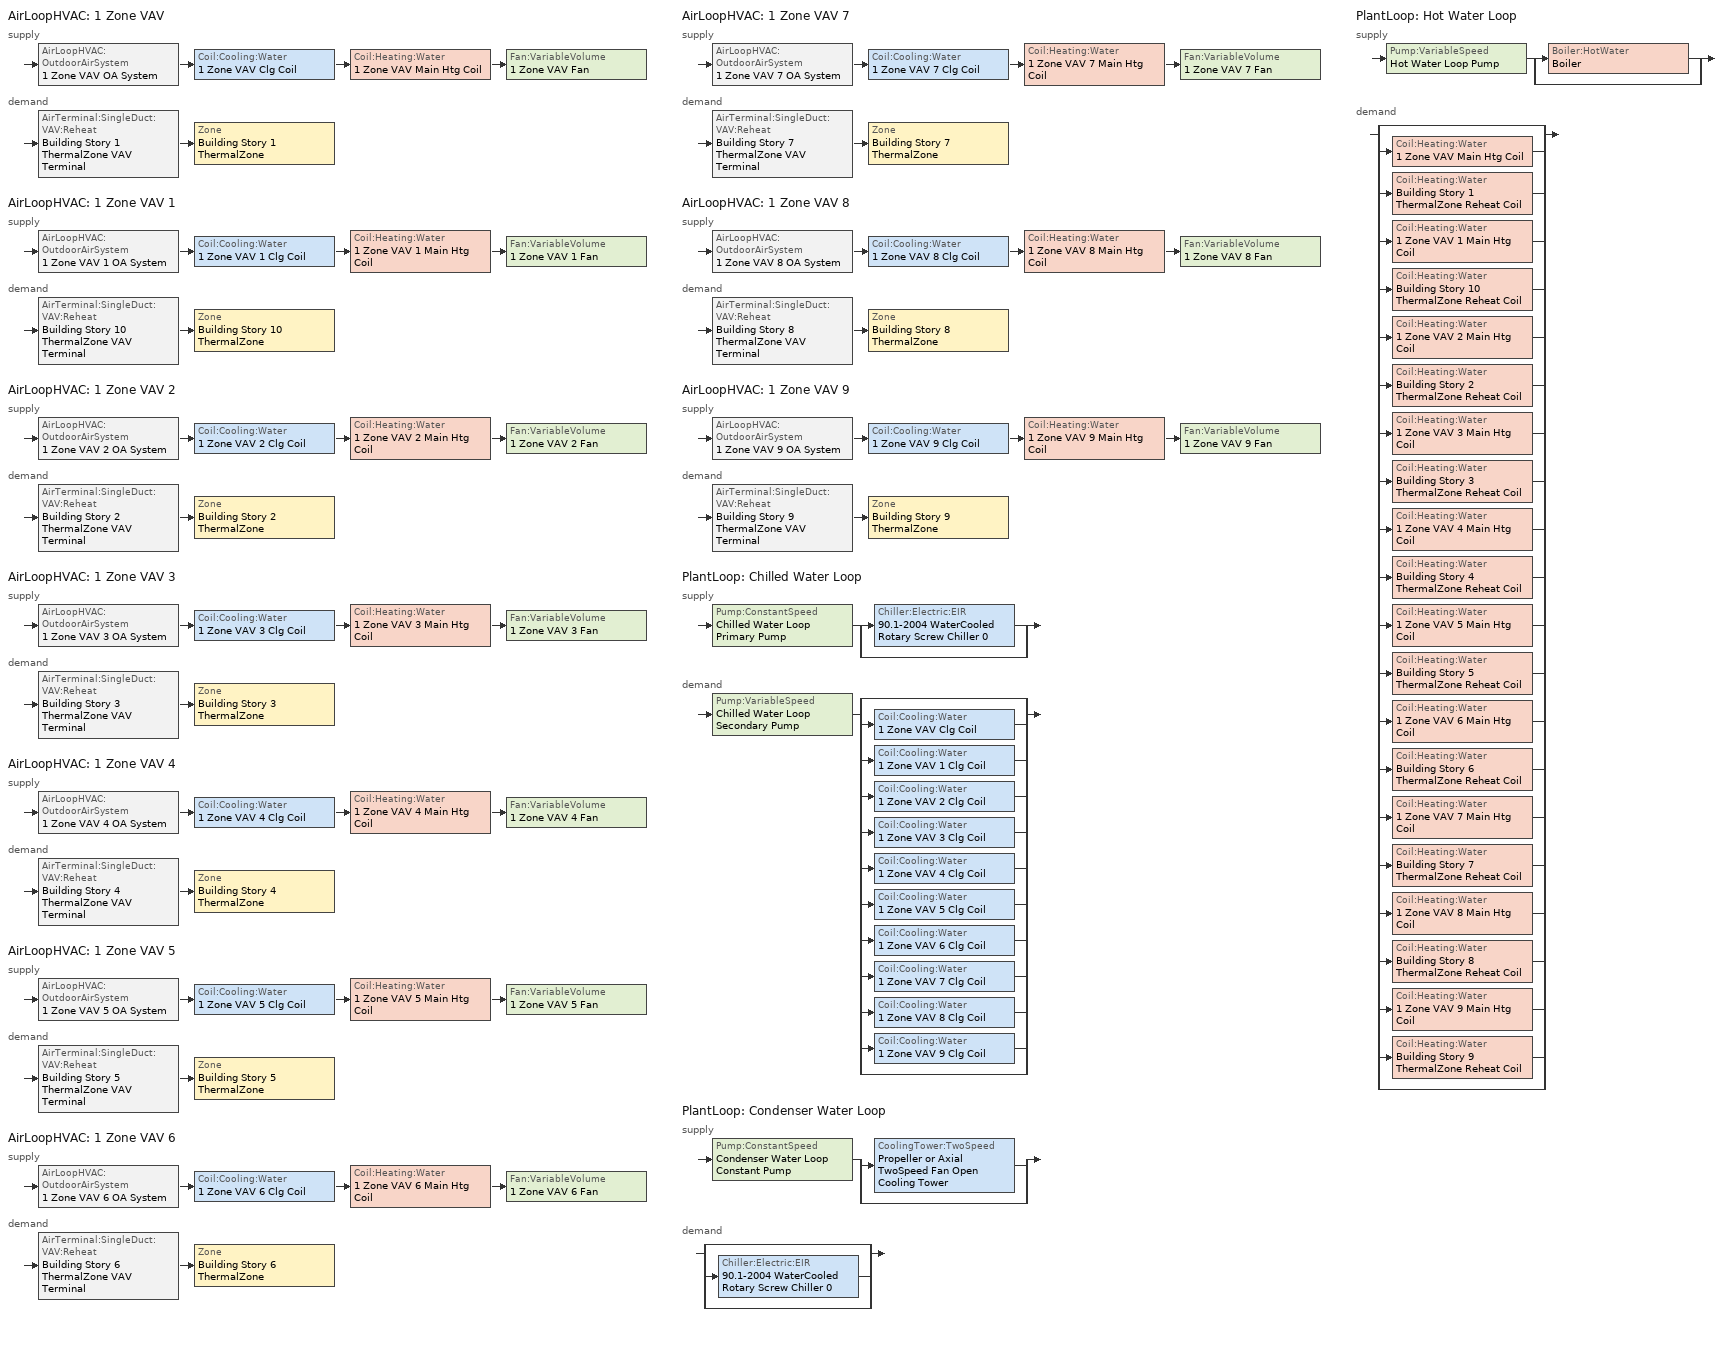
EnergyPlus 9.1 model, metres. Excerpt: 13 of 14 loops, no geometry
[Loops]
AirLoopHVAC '1 Zone VAV'
 supply: AirLoopHVAC:OutdoorAirSystem '1 Zone VAV OA System' > Coil:Cooling:Water '1 Zone VAV Clg Coil' > Coil:Heating:Water '1 Zone VAV Main Htg Coil' > Fan:VariableVolume '1 Zone VAV Fan'
 demand: AirTerminal:SingleDuct:VAV:Reheat 'Building Story 1 ThermalZone VAV Terminal' > Zone 'Building Story 1 ThermalZone'
AirLoopHVAC '1 Zone VAV 1'
 supply: AirLoopHVAC:OutdoorAirSystem '1 Zone VAV 1 OA System' > Coil:Cooling:Water '1 Zone VAV 1 Clg Coil' > Coil:Heating:Water '1 Zone VAV 1 Main Htg Coil' > Fan:VariableVolume '1 Zone VAV 1 Fan'
 demand: AirTerminal:SingleDuct:VAV:Reheat 'Building Story 10 ThermalZone VAV Terminal' > Zone 'Building Story 10 ThermalZone'
AirLoopHVAC '1 Zone VAV 2'
 supply: AirLoopHVAC:OutdoorAirSystem '1 Zone VAV 2 OA System' > Coil:Cooling:Water '1 Zone VAV 2 Clg Coil' > Coil:Heating:Water '1 Zone VAV 2 Main Htg Coil' > Fan:VariableVolume '1 Zone VAV 2 Fan'
 demand: AirTerminal:SingleDuct:VAV:Reheat 'Building Story 2 ThermalZone VAV Terminal' > Zone 'Building Story 2 ThermalZone'
AirLoopHVAC '1 Zone VAV 3'
 supply: AirLoopHVAC:OutdoorAirSystem '1 Zone VAV 3 OA System' > Coil:Cooling:Water '1 Zone VAV 3 Clg Coil' > Coil:Heating:Water '1 Zone VAV 3 Main Htg Coil' > Fan:VariableVolume '1 Zone VAV 3 Fan'
 demand: AirTerminal:SingleDuct:VAV:Reheat 'Building Story 3 ThermalZone VAV Terminal' > Zone 'Building Story 3 ThermalZone'
AirLoopHVAC '1 Zone VAV 4'
 supply: AirLoopHVAC:OutdoorAirSystem '1 Zone VAV 4 OA System' > Coil:Cooling:Water '1 Zone VAV 4 Clg Coil' > Coil:Heating:Water '1 Zone VAV 4 Main Htg Coil' > Fan:VariableVolume '1 Zone VAV 4 Fan'
 demand: AirTerminal:SingleDuct:VAV:Reheat 'Building Story 4 ThermalZone VAV Terminal' > Zone 'Building Story 4 ThermalZone'
AirLoopHVAC '1 Zone VAV 5'
 supply: AirLoopHVAC:OutdoorAirSystem '1 Zone VAV 5 OA System' > Coil:Cooling:Water '1 Zone VAV 5 Clg Coil' > Coil:Heating:Water '1 Zone VAV 5 Main Htg Coil' > Fan:VariableVolume '1 Zone VAV 5 Fan'
 demand: AirTerminal:SingleDuct:VAV:Reheat 'Building Story 5 ThermalZone VAV Terminal' > Zone 'Building Story 5 ThermalZone'
AirLoopHVAC '1 Zone VAV 6'
 supply: AirLoopHVAC:OutdoorAirSystem '1 Zone VAV 6 OA System' > Coil:Cooling:Water '1 Zone VAV 6 Clg Coil' > Coil:Heating:Water '1 Zone VAV 6 Main Htg Coil' > Fan:VariableVolume '1 Zone VAV 6 Fan'
 demand: AirTerminal:SingleDuct:VAV:Reheat 'Building Story 6 ThermalZone VAV Terminal' > Zone 'Building Story 6 ThermalZone'
AirLoopHVAC '1 Zone VAV 7'
 supply: AirLoopHVAC:OutdoorAirSystem '1 Zone VAV 7 OA System' > Coil:Cooling:Water '1 Zone VAV 7 Clg Coil' > Coil:Heating:Water '1 Zone VAV 7 Main Htg Coil' > Fan:VariableVolume '1 Zone VAV 7 Fan'
 demand: AirTerminal:SingleDuct:VAV:Reheat 'Building Story 7 ThermalZone VAV Terminal' > Zone 'Building Story 7 ThermalZone'
AirLoopHVAC '1 Zone VAV 8'
 supply: AirLoopHVAC:OutdoorAirSystem '1 Zone VAV 8 OA System' > Coil:Cooling:Water '1 Zone VAV 8 Clg Coil' > Coil:Heating:Water '1 Zone VAV 8 Main Htg Coil' > Fan:VariableVolume '1 Zone VAV 8 Fan'
 demand: AirTerminal:SingleDuct:VAV:Reheat 'Building Story 8 ThermalZone VAV Terminal' > Zone 'Building Story 8 ThermalZone'
AirLoopHVAC '1 Zone VAV 9'
 supply: AirLoopHVAC:OutdoorAirSystem '1 Zone VAV 9 OA System' > Coil:Cooling:Water '1 Zone VAV 9 Clg Coil' > Coil:Heating:Water '1 Zone VAV 9 Main Htg Coil' > Fan:VariableVolume '1 Zone VAV 9 Fan'
 demand: AirTerminal:SingleDuct:VAV:Reheat 'Building Story 9 ThermalZone VAV Terminal' > Zone 'Building Story 9 ThermalZone'
PlantLoop 'Chilled Water Loop'
 supply: Pump:ConstantSpeed 'Chilled Water Loop Primary Pump' > split
  | Chiller:Electric:EIR '90.1-2004 WaterCooled  Rotary Screw Chiller 0'
  | bypass
 demand: Pump:VariableSpeed 'Chilled Water Loop Secondary Pump' > split
  | bypass
  | Coil:Cooling:Water '1 Zone VAV Clg Coil'
  | Coil:Cooling:Water '1 Zone VAV 1 Clg Coil'
  | Coil:Cooling:Water '1 Zone VAV 2 Clg Coil'
  | Coil:Cooling:Water '1 Zone VAV 3 Clg Coil'
  | Coil:Cooling:Water '1 Zone VAV 4 Clg Coil'
  | Coil:Cooling:Water '1 Zone VAV 5 Clg Coil'
  | Coil:Cooling:Water '1 Zone VAV 6 Clg Coil'
  | Coil:Cooling:Water '1 Zone VAV 7 Clg Coil'
  | Coil:Cooling:Water '1 Zone VAV 8 Clg Coil'
  | Coil:Cooling:Water '1 Zone VAV 9 Clg Coil'
  | bypass
PlantLoop 'Condenser Water Loop'
 supply: Pump:ConstantSpeed 'Condenser Water Loop Constant Pump' > split
  | CoolingTower:TwoSpeed 'Propeller or Axial TwoSpeed Fan Open Cooling Tower'
  | bypass
 demand: split
  | bypass
  | Chiller:Electric:EIR '90.1-2004 WaterCooled  Rotary Screw Chiller 0'
  | bypass
PlantLoop 'Hot Water Loop'
 supply: Pump:VariableSpeed 'Hot Water Loop Pump' > split
  | Boiler:HotWater 'Boiler'
  | bypass
 demand: split
  | bypass
  | Coil:Heating:Water '1 Zone VAV Main Htg Coil'
  | Coil:Heating:Water 'Building Story 1 ThermalZone Reheat Coil'
  | Coil:Heating:Water '1 Zone VAV 1 Main Htg Coil'
  | Coil:Heating:Water 'Building Story 10 ThermalZone Reheat Coil'
  | Coil:Heating:Water '1 Zone VAV 2 Main Htg Coil'
  | Coil:Heating:Water 'Building Story 2 ThermalZone Reheat Coil'
  | Coil:Heating:Water '1 Zone VAV 3 Main Htg Coil'
  | Coil:Heating:Water 'Building Story 3 ThermalZone Reheat Coil'
  | Coil:Heating:Water '1 Zone VAV 4 Main Htg Coil'
  | Coil:Heating:Water 'Building Story 4 ThermalZone Reheat Coil'
  | Coil:Heating:Water '1 Zone VAV 5 Main Htg Coil'
  | Coil:Heating:Water 'Building Story 5 ThermalZone Reheat Coil'
  | Coil:Heating:Water '1 Zone VAV 6 Main Htg Coil'
  | Coil:Heating:Water 'Building Story 6 ThermalZone Reheat Coil'
  | Coil:Heating:Water '1 Zone VAV 7 Main Htg Coil'
  | Coil:Heating:Water 'Building Story 7 ThermalZone Reheat Coil'
  | Coil:Heating:Water '1 Zone VAV 8 Main Htg Coil'
  | Coil:Heating:Water 'Building Story 8 ThermalZone Reheat Coil'
  | Coil:Heating:Water '1 Zone VAV 9 Main Htg Coil'
  | Coil:Heating:Water 'Building Story 9 ThermalZone Reheat Coil'
  | bypass
[ZoneControl:Thermostat] Control Object Type 1=ThermostatSetpoint:DualSetpoint
Name | Zone or ZoneList | Control Type Schedule | Control Name 1
Building Story 1 ThermalZone Thermostat | Building Story 1 ThermalZone | Building Story 1 ThermalZone Thermostat Schedule | Story Top Blended Space Type Thermostat
Building Story 10 ThermalZone Thermostat | Building Story 10 ThermalZone | Building Story 10 ThermalZone Thermostat Schedule | Story Ground Blended Space Type Thermostat
Building Story 2 ThermalZone Thermostat | Building Story 2 ThermalZone | Building Story 2 ThermalZone Thermostat Schedule | Story Mid6 Blended Space Type Thermostat
Building Story 3 ThermalZone Thermostat | Building Story 3 ThermalZone | Building Story 3 ThermalZone Thermostat Schedule | Story Mid5 Blended Space Type Thermostat
Building Story 4 ThermalZone Thermostat | Building Story 4 ThermalZone | Building Story 4 ThermalZone Thermostat Schedule | Story Mid4 Blended Space Type Thermostat
Building Story 5 ThermalZone Thermostat | Building Story 5 ThermalZone | Building Story 5 ThermalZone Thermostat Schedule | Story Mid3 Blended Space Type Thermostat
Building Story 6 ThermalZone Thermostat | Building Story 6 ThermalZone | Building Story 6 ThermalZone Thermostat Schedule | Story Mid8 Blended Space Type Thermostat
Building Story 7 ThermalZone Thermostat | Building Story 7 ThermalZone | Building Story 7 ThermalZone Thermostat Schedule | Story Mid2 Blended Space Type Thermostat
Building Story 8 ThermalZone Thermostat | Building Story 8 ThermalZone | Building Story 8 ThermalZone Thermostat Schedule | Story Mid Blended Space Type Thermostat
Building Story 9 ThermalZone Thermostat | Building Story 9 ThermalZone | Building Story 9 ThermalZone Thermostat Schedule | Story Mid7 Blended Space Type Thermostat
[ThermostatSetpoint:DualSetpoint] Heating Setpoint Temperature Schedule=OutPatientHealthCare HTGSETP_SCH_YES_OPTIMUM; Cooling Setpoint Temperature Schedule=OutPatientHealthCare CLGSETP_SCH_NO_SETBACK
Story Top Blended Space Type Thermostat; Story Ground Blended Space Type Thermostat; Story Mid6 Blended Space Type Thermostat; Story Mid5 Blended Space Type Thermostat; Story Mid4 Blended Space Type Thermostat; Story Mid3 Blended Space Type Thermostat; Story Mid8 Blended Space Type Thermostat; Story Mid2 Blended Space Type Thermostat; Story Mid Blended Space Type Thermostat; Story Mid7 Blended Space Type Thermostat
[AirTerminal:SingleDuct:VAV:Reheat] Availability Schedule=Always On Discrete; Maximum Air Flow Rate {m3/s}=Autosize; Zone Minimum Air Flow Input Method=Constant; Fixed Minimum Air Flow Rate {m3/s}=0; Maximum Hot Water or Steam Flow Rate {m3/s}=Autosize; Minimum Hot Water or Steam Flow Rate {m3/s}=0; Convergence Tolerance=0.001; Damper Heating Action=Normal; Maximum Flow per Zone Floor Area During Reheat {m3/s-m2}=Autocalculate; Maximum Flow Fraction During Reheat=0.5; Maximum Reheat Air Temperature {C}=40
Name | Constant Minimum Air Flow Fraction | Reheat Coil
Building Story 1 ThermalZone VAV Terminal | 0.3 | Building Story 1 ThermalZone Reheat Coil
Building Story 10 ThermalZone VAV Terminal | 0.7 | Building Story 10 ThermalZone Reheat Coil
Building Story 2 ThermalZone VAV Terminal | 0.3 | Building Story 2 ThermalZone Reheat Coil
Building Story 3 ThermalZone VAV Terminal | 0.7 | Building Story 3 ThermalZone Reheat Coil
Building Story 4 ThermalZone VAV Terminal | 0.7 | Building Story 4 ThermalZone Reheat Coil
Building Story 5 ThermalZone VAV Terminal | 0.7 | Building Story 5 ThermalZone Reheat Coil
Building Story 6 ThermalZone VAV Terminal | 0.3 | Building Story 6 ThermalZone Reheat Coil
Building Story 7 ThermalZone VAV Terminal | 0.7 | Building Story 7 ThermalZone Reheat Coil
Building Story 8 ThermalZone VAV Terminal | 0.3 | Building Story 8 ThermalZone Reheat Coil
Building Story 9 ThermalZone VAV Terminal | 0.3 | Building Story 9 ThermalZone Reheat Coil
[Coil:Heating:Water] Availability Schedule=Always On Discrete; U-Factor Times Area Value {W/K}=Autosize; Maximum Water Flow Rate {m3/s}=Autosize; Performance Input Method=UFactorTimesAreaAndDesignWaterFlowRate; Rated Capacity {W}=Autosize; Rated Inlet Water Temperature {C}=82.2222; Rated Outlet Water Temperature {C}=71.1111; Rated Ratio for Air and Water Convection=0.5
Name | Rated Inlet Air Temperature {C} | Rated Outlet Air Temperature {C}
Building Story 1 ThermalZone Reheat Coil; Building Story 10 ThermalZone Reheat Coil; Building Story 2 ThermalZone Reheat Coil; Building Story 3 ThermalZone Reheat Coil; Building Story 4 ThermalZone Reheat Coil; Building Story 5 ThermalZone Reheat Coil; Building Story 6 ThermalZone Reheat Coil; Building Story 7 ThermalZone Reheat Coil; Building Story 8 ThermalZone Reheat Coil; Building Story 9 ThermalZone Reheat Coil | 12.7778 | 40
1 Zone VAV Main Htg Coil; 1 Zone VAV 1 Main Htg Coil; 1 Zone VAV 2 Main Htg Coil; 1 Zone VAV 3 Main Htg Coil; 1 Zone VAV 4 Main Htg Coil; 1 Zone VAV 5 Main Htg Coil; 1 Zone VAV 6 Main Htg Coil; 1 Zone VAV 7 Main Htg Coil; 1 Zone VAV 8 Main Htg Coil; 1 Zone VAV 9 Main Htg Coil | 7.22222 | 12.7778
[Zone equipment]
Building Story 1 ThermalZone: Building Story 1 ThermalZone VAV Terminal
Building Story 10 ThermalZone: Building Story 10 ThermalZone VAV Terminal
Building Story 2 ThermalZone: Building Story 2 ThermalZone VAV Terminal
Building Story 3 ThermalZone: Building Story 3 ThermalZone VAV Terminal
Building Story 4 ThermalZone: Building Story 4 ThermalZone VAV Terminal
Building Story 5 ThermalZone: Building Story 5 ThermalZone VAV Terminal
Building Story 6 ThermalZone: Building Story 6 ThermalZone VAV Terminal
Building Story 7 ThermalZone: Building Story 7 ThermalZone VAV Terminal
Building Story 8 ThermalZone: Building Story 8 ThermalZone VAV Terminal
Building Story 9 ThermalZone: Building Story 9 ThermalZone VAV Terminal
[Sizing:Zone] Zone Cooling Design Supply Air Temperature Input Method=SupplyAirTemperature; Zone Cooling Design Supply Air Temperature {C}=12.7778; Zone Cooling Design Supply Air Temperature Difference {deltaC}=11.11; Zone Heating Design Supply Air Temperature Input Method=SupplyAirTemperature; Zone Heating Design Supply Air Temperature {C}=40; Zone Heating Design Supply Air Temperature Difference {deltaC}=11.11; Zone Cooling Design Supply Air Humidity Ratio {kgWater/kgDryAir}=0.0085; Zone Heating Design Supply Air Humidity Ratio {kgWater/kgDryAir}=0.008; Cooling Design Air Flow Method=DesignDayWithLimit; Cooling Design Air Flow Rate {m3/s}=0; Cooling Minimum Air Flow per Zone Floor Area {m3/s-m2}=0.000762; Cooling Minimum Air Flow {m3/s}=0; Cooling Minimum Air Flow Fraction=0; Heating Design Air Flow Method=DesignDay; Heating Design Air Flow Rate {m3/s}=0; Heating Maximum Air Flow per Zone Floor Area {m3/s-m2}=0.002032; Heating Maximum Air Flow {m3/s}=0.141576; Heating Maximum Air Flow Fraction=0.3; Account for Dedicated Outdoor Air System=No
Name | Design Specification Outdoor Air Object | Design Specification Zone Air Distribution Object
Building Story 1 ThermalZone | Blended OA 9 | Building Story 1 ThermalZone Design Spec Zone Air Dist
Building Story 10 ThermalZone | Blended OA | Building Story 10 ThermalZone Design Spec Zone Air Dist
Building Story 2 ThermalZone | Blended OA 6 | Building Story 2 ThermalZone Design Spec Zone Air Dist
Building Story 3 ThermalZone | Blended OA 5 | Building Story 3 ThermalZone Design Spec Zone Air Dist
Building Story 4 ThermalZone | Blended OA 4 | Building Story 4 ThermalZone Design Spec Zone Air Dist
Building Story 5 ThermalZone | Blended OA 3 | Building Story 5 ThermalZone Design Spec Zone Air Dist
Building Story 6 ThermalZone | Blended OA 8 | Building Story 6 ThermalZone Design Spec Zone Air Dist
Building Story 7 ThermalZone | Blended OA 2 | Building Story 7 ThermalZone Design Spec Zone Air Dist
Building Story 8 ThermalZone | Blended OA 1 | Building Story 8 ThermalZone Design Spec Zone Air Dist
Building Story 9 ThermalZone | Blended OA 7 | Building Story 9 ThermalZone Design Spec Zone Air Dist
[DesignSpecification:ZoneAirDistribution] Zone Air Distribution Effectiveness in Cooling Mode=1; Zone Air Distribution Effectiveness in Heating Mode=1
Building Story 1 ThermalZone Design Spec Zone Air Dist; Building Story 10 ThermalZone Design Spec Zone Air Dist; Building Story 2 ThermalZone Design Spec Zone Air Dist; Building Story 3 ThermalZone Design Spec Zone Air Dist; Building Story 4 ThermalZone Design Spec Zone Air Dist; Building Story 5 ThermalZone Design Spec Zone Air Dist; Building Story 6 ThermalZone Design Spec Zone Air Dist; Building Story 7 ThermalZone Design Spec Zone Air Dist; Building Story 8 ThermalZone Design Spec Zone Air Dist; Building Story 9 ThermalZone Design Spec Zone Air Dist
[Controller:MechanicalVentilation] Availability Schedule=Always On Discrete; Demand Controlled Ventilation=No; System Outdoor Air Method=VentilationRateProcedure
Name | Zone Name 1 | Design Specification Outdoor Air Object Name 1 | Design Specification Zone Air Distribution Object Name 1
1 Zone VAV Vent Controller | Building Story 1 ThermalZone | Blended OA 9 | Building Story 1 ThermalZone Design Spec Zone Air Dist
1 Zone VAV 1 Vent Controller | Building Story 10 ThermalZone | Blended OA | Building Story 10 ThermalZone Design Spec Zone Air Dist
1 Zone VAV 2 Vent Controller | Building Story 2 ThermalZone | Blended OA 6 | Building Story 2 ThermalZone Design Spec Zone Air Dist
1 Zone VAV 3 Vent Controller | Building Story 3 ThermalZone | Blended OA 5 | Building Story 3 ThermalZone Design Spec Zone Air Dist
1 Zone VAV 4 Vent Controller | Building Story 4 ThermalZone | Blended OA 4 | Building Story 4 ThermalZone Design Spec Zone Air Dist
1 Zone VAV 5 Vent Controller | Building Story 5 ThermalZone | Blended OA 3 | Building Story 5 ThermalZone Design Spec Zone Air Dist
1 Zone VAV 6 Vent Controller | Building Story 6 ThermalZone | Blended OA 8 | Building Story 6 ThermalZone Design Spec Zone Air Dist
1 Zone VAV 7 Vent Controller | Building Story 7 ThermalZone | Blended OA 2 | Building Story 7 ThermalZone Design Spec Zone Air Dist
1 Zone VAV 8 Vent Controller | Building Story 8 ThermalZone | Blended OA 1 | Building Story 8 ThermalZone Design Spec Zone Air Dist
1 Zone VAV 9 Vent Controller | Building Story 9 ThermalZone | Blended OA 7 | Building Story 9 ThermalZone Design Spec Zone Air Dist
[DesignSpecification:OutdoorAir] Outdoor Air Method=Sum; Outdoor Air Flow per Zone {m3/s}=0; Outdoor Air Flow Air Changes per Hour {1/hr}=0
Name | Outdoor Air Flow per Person {m3/s-person} | Outdoor Air Flow per Zone Floor Area {m3/s-m2}
Blended OA 9; Blended OA 8 | 0 | 0.000254
Blended OA | 0.0058782 | 0.00124636
Blended OA 6 | 0.00943895 | 0
Blended OA 5 | 0.000237957 | 0.001381
Blended OA 4 | 0 | 0.00100863
Blended OA 3 | 0.00527057 | 0.00145926
Blended OA 2 | 0.00602833 | 0.00156976
Blended OA 1 | 0.00345411 | 0.00061984
Blended OA 7 | 0.00943895 | 2.52199e-05
[AirLoopHVAC] Design Supply Air Flow Rate {m3/s}=AutoSize
1 Zone VAV; 1 Zone VAV 1; 1 Zone VAV 2; 1 Zone VAV 3; 1 Zone VAV 4; 1 Zone VAV 5; 1 Zone VAV 6; 1 Zone VAV 7; 1 Zone VAV 8; 1 Zone VAV 9
[Sizing:System] Type of Load to Size On=Sensible; Design Outdoor Air Flow Rate {m3/s}=Autosize; Central Heating Maximum System Air Flow Ratio=0.3; Preheat Design Temperature {C}=7.22222; Preheat Design Humidity Ratio {kgWater/kgDryAir}=0.008; Precool Design Temperature {C}=12.7778; Precool Design Humidity Ratio {kgWater/kgDryAir}=0.008; Central Cooling Design Supply Air Temperature {C}=12.7778; Central Heating Design Supply Air Temperature {C}=12.7778; Type of Zone Sum to Use=Coincident; 100% Outdoor Air in Cooling=No; 100% Outdoor Air in Heating=No; Central Cooling Design Supply Air Humidity Ratio {kgWater/kgDryAir}=0.0085; Central Heating Design Supply Air Humidity Ratio {kgWater/kgDryAir}=0.008; Cooling Supply Air Flow Rate Method=DesignDay; Cooling Supply Air Flow Rate {m3/s}=0; Cooling Supply Air Flow Rate Per Floor Area {m3/s-m2}=0.00996765; Cooling Fraction of Autosized Cooling Supply Air Flow Rate=1; Cooling Supply Air Flow Rate Per Unit Cooling Capacity {m3/s-W}=3.94755e-05; Heating Supply Air Flow Rate Method=DesignDay; Heating Supply Air Flow Rate {m3/s}=0; Heating Supply Air Flow Rate Per Floor Area {m3/s-m2}=0.00996765; Heating Fraction of Autosized Heating Supply Air Flow Rate=1; Heating Fraction of Autosized Cooling Supply Air Flow Rate=1; Heating Supply Air Flow Rate Per Unit Heating Capacity {m3/s-W}=3.15882e-05; System Outdoor Air Method=ZoneSum; Zone Maximum Outdoor Air Fraction=1; Cooling Design Capacity Method=CoolingDesignCapacity; Cooling Design Capacity {W}=Autosize; Cooling Design Capacity Per Floor Area {W/m2}=234.7; Fraction of Autosized Cooling Design Capacity=1; Heating Design Capacity Method=HeatingDesignCapacity; Heating Design Capacity {W}=Autosize; Heating Design Capacity Per Floor Area {W/m2}=157; Fraction of Autosized Heating Design Capacity=1; Central Cooling Capacity Control Method=OnOff
1 Zone VAV; 1 Zone VAV 1; 1 Zone VAV 2; 1 Zone VAV 3; 1 Zone VAV 4; 1 Zone VAV 5; 1 Zone VAV 6; 1 Zone VAV 7; 1 Zone VAV 8; 1 Zone VAV 9
[Controller:WaterCoil] Control Variable=Temperature; Actuator Variable=Flow; Maximum Actuated Flow {m3/s}=Autosize; Minimum Actuated Flow {m3/s}=0
Name | Action | Controller Convergence Tolerance {deltaC}
1 Zone VAV Clg Coil Controller; 1 Zone VAV 1 Clg Coil Controller; 1 Zone VAV 2 Clg Coil Controller; 1 Zone VAV 3 Clg Coil Controller; 1 Zone VAV 4 Clg Coil Controller; 1 Zone VAV 5 Clg Coil Controller; 1 Zone VAV 6 Clg Coil Controller; 1 Zone VAV 7 Clg Coil Controller; 1 Zone VAV 8 Clg Coil Controller; 1 Zone VAV 9 Clg Coil Controller | Reverse | Autosize
1 Zone VAV Main Htg Coil Controller; 1 Zone VAV 1 Main Htg Coil Controller; 1 Zone VAV 2 Main Htg Coil Controller; 1 Zone VAV 3 Main Htg Coil Controller; 1 Zone VAV 4 Main Htg Coil Controller; 1 Zone VAV 5 Main Htg Coil Controller; 1 Zone VAV 6 Main Htg Coil Controller; 1 Zone VAV 7 Main Htg Coil Controller; 1 Zone VAV 8 Main Htg Coil Controller; 1 Zone VAV 9 Main Htg Coil Controller | Normal | 0.1
[Controller:OutdoorAir] Minimum Outdoor Air Flow Rate {m3/s}=Autosize; Maximum Outdoor Air Flow Rate {m3/s}=Autosize; Economizer Control Type=NoEconomizer; Economizer Control Action Type=ModulateFlow; Economizer Maximum Limit Dry-Bulb Temperature {C}=28; Economizer Maximum Limit Enthalpy {J/kg}=64000; Lockout Type=NoLockout; Minimum Limit Type=FixedMinimum; High Humidity Control=No; Control High Indoor Humidity Based on Outdoor Humidity Ratio=Yes; Heat Recovery Bypass Control Type=BypassWhenWithinEconomizerLimits
Name | Mechanical Ventilation Controller
1 Zone VAV OA Controller | 1 Zone VAV Vent Controller
1 Zone VAV 1 OA Controller | 1 Zone VAV 1 Vent Controller
1 Zone VAV 2 OA Controller | 1 Zone VAV 2 Vent Controller
1 Zone VAV 3 OA Controller | 1 Zone VAV 3 Vent Controller
1 Zone VAV 4 OA Controller | 1 Zone VAV 4 Vent Controller
1 Zone VAV 5 OA Controller | 1 Zone VAV 5 Vent Controller
1 Zone VAV 6 OA Controller | 1 Zone VAV 6 Vent Controller
1 Zone VAV 7 OA Controller | 1 Zone VAV 7 Vent Controller
1 Zone VAV 8 OA Controller | 1 Zone VAV 8 Vent Controller
1 Zone VAV 9 OA Controller | 1 Zone VAV 9 Vent Controller
[SetpointManager:MixedAir] Control Variable=Temperature
Name | Setpoint Node or NodeList
1 Zone VAV Mixed Air Node OS Default SPM | 1 Zone VAV Mixed Air Node
1 Zone VAV Clg Coil Outlet Air Node OS Default SPM | 1 Zone VAV Clg Coil Outlet Air Node
1 Zone VAV Main Htg Coil Outlet Air Node OS Default SPM | 1 Zone VAV Main Htg Coil Outlet Air Node
1 Zone VAV 1 Mixed Air Node OS Default SPM | 1 Zone VAV 1 Mixed Air Node
1 Zone VAV 1 Clg Coil Outlet Air Node OS Default SPM | 1 Zone VAV 1 Clg Coil Outlet Air Node
1 Zone VAV 1 Main Htg Coil Outlet Air Node OS Default SPM | 1 Zone VAV 1 Main Htg Coil Outlet Air Node
1 Zone VAV 2 Mixed Air Node OS Default SPM | 1 Zone VAV 2 Mixed Air Node
1 Zone VAV 2 Clg Coil Outlet Air Node OS Default SPM | 1 Zone VAV 2 Clg Coil Outlet Air Node
1 Zone VAV 2 Main Htg Coil Outlet Air Node OS Default SPM | 1 Zone VAV 2 Main Htg Coil Outlet Air Node
1 Zone VAV 3 Mixed Air Node OS Default SPM | 1 Zone VAV 3 Mixed Air Node
1 Zone VAV 3 Clg Coil Outlet Air Node OS Default SPM | 1 Zone VAV 3 Clg Coil Outlet Air Node
1 Zone VAV 3 Main Htg Coil Outlet Air Node OS Default SPM | 1 Zone VAV 3 Main Htg Coil Outlet Air Node
1 Zone VAV 4 Mixed Air Node OS Default SPM | 1 Zone VAV 4 Mixed Air Node
1 Zone VAV 4 Clg Coil Outlet Air Node OS Default SPM | 1 Zone VAV 4 Clg Coil Outlet Air Node
1 Zone VAV 4 Main Htg Coil Outlet Air Node OS Default SPM | 1 Zone VAV 4 Main Htg Coil Outlet Air Node
1 Zone VAV 5 Mixed Air Node OS Default SPM | 1 Zone VAV 5 Mixed Air Node
1 Zone VAV 5 Clg Coil Outlet Air Node OS Default SPM | 1 Zone VAV 5 Clg Coil Outlet Air Node
1 Zone VAV 5 Main Htg Coil Outlet Air Node OS Default SPM | 1 Zone VAV 5 Main Htg Coil Outlet Air Node
1 Zone VAV 6 Mixed Air Node OS Default SPM | 1 Zone VAV 6 Mixed Air Node
1 Zone VAV 6 Clg Coil Outlet Air Node OS Default SPM | 1 Zone VAV 6 Clg Coil Outlet Air Node
1 Zone VAV 6 Main Htg Coil Outlet Air Node OS Default SPM | 1 Zone VAV 6 Main Htg Coil Outlet Air Node
1 Zone VAV 7 Mixed Air Node OS Default SPM | 1 Zone VAV 7 Mixed Air Node
1 Zone VAV 7 Clg Coil Outlet Air Node OS Default SPM | 1 Zone VAV 7 Clg Coil Outlet Air Node
1 Zone VAV 7 Main Htg Coil Outlet Air Node OS Default SPM | 1 Zone VAV 7 Main Htg Coil Outlet Air Node
1 Zone VAV 8 Mixed Air Node OS Default SPM | 1 Zone VAV 8 Mixed Air Node
1 Zone VAV 8 Clg Coil Outlet Air Node OS Default SPM | 1 Zone VAV 8 Clg Coil Outlet Air Node
1 Zone VAV 8 Main Htg Coil Outlet Air Node OS Default SPM | 1 Zone VAV 8 Main Htg Coil Outlet Air Node
1 Zone VAV 9 Mixed Air Node OS Default SPM | 1 Zone VAV 9 Mixed Air Node
1 Zone VAV 9 Clg Coil Outlet Air Node OS Default SPM | 1 Zone VAV 9 Clg Coil Outlet Air Node
1 Zone VAV 9 Main Htg Coil Outlet Air Node OS Default SPM | 1 Zone VAV 9 Main Htg Coil Outlet Air Node
[Coil:Cooling:Water] Availability Schedule=Always On Discrete; Design Water Flow Rate {m3/s}=Autosize; Design Air Flow Rate {m3/s}=Autosize; Design Inlet Water Temperature {C}=Autosize; Design Inlet Air Temperature {C}=Autosize; Design Outlet Air Temperature {C}=Autosize; Design Inlet Air Humidity Ratio {kgWater/kgDryAir}=Autosize; Design Outlet Air Humidity Ratio {kgWater/kgDryAir}=Autosize; Type of Analysis=SimpleAnalysis; Heat Exchanger Configuration=CrossFlow
1 Zone VAV Clg Coil; 1 Zone VAV 1 Clg Coil; 1 Zone VAV 2 Clg Coil; 1 Zone VAV 3 Clg Coil; 1 Zone VAV 4 Clg Coil; 1 Zone VAV 5 Clg Coil; 1 Zone VAV 6 Clg Coil; 1 Zone VAV 7 Clg Coil; 1 Zone VAV 8 Clg Coil; 1 Zone VAV 9 Clg Coil
[Fan:VariableVolume] Availability Schedule=Always On Discrete; Fan Total Efficiency=0.62; Pressure Rise {Pa}=996.356; Maximum Flow Rate {m3/s}=AutoSize; Fan Power Minimum Flow Rate Input Method=Fraction; Fan Power Minimum Flow Fraction=0.25; Fan Power Minimum Air Flow Rate {m3/s}=0; Motor Efficiency=0.9; Motor In Airstream Fraction=1; Fan Power Coefficient 1=0.0407599; Fan Power Coefficient 2=0.088045; Fan Power Coefficient 3=-0.0729261; Fan Power Coefficient 4=0.94374; Fan Power Coefficient 5=0
1 Zone VAV Fan; 1 Zone VAV 1 Fan; 1 Zone VAV 2 Fan; 1 Zone VAV 3 Fan; 1 Zone VAV 4 Fan; 1 Zone VAV 5 Fan; 1 Zone VAV 6 Fan; 1 Zone VAV 7 Fan; 1 Zone VAV 8 Fan; 1 Zone VAV 9 Fan
[SetpointManager:Scheduled] Control Variable=Temperature
Name | Schedule | Setpoint Node or NodeList
1 Zone VAV Supply Air Setpoint Manager | Supply Air Temp - 55.0F | 1 Zone VAV Supply Outlet Node
1 Zone VAV 1 Supply Air Setpoint Manager | Supply Air Temp - 55.0F 1 | 1 Zone VAV 1 Supply Outlet Node
1 Zone VAV 2 Supply Air Setpoint Manager | Supply Air Temp - 55.0F 2 | 1 Zone VAV 2 Supply Outlet Node
1 Zone VAV 3 Supply Air Setpoint Manager | Supply Air Temp - 55.0F 3 | 1 Zone VAV 3 Supply Outlet Node
1 Zone VAV 4 Supply Air Setpoint Manager | Supply Air Temp - 55.0F 4 | 1 Zone VAV 4 Supply Outlet Node
1 Zone VAV 5 Supply Air Setpoint Manager | Supply Air Temp - 55.0F 5 | 1 Zone VAV 5 Supply Outlet Node
1 Zone VAV 6 Supply Air Setpoint Manager | Supply Air Temp - 55.0F 6 | 1 Zone VAV 6 Supply Outlet Node
1 Zone VAV 7 Supply Air Setpoint Manager | Supply Air Temp - 55.0F 7 | 1 Zone VAV 7 Supply Outlet Node
1 Zone VAV 8 Supply Air Setpoint Manager | Supply Air Temp - 55.0F 8 | 1 Zone VAV 8 Supply Outlet Node
1 Zone VAV 9 Supply Air Setpoint Manager | Supply Air Temp - 55.0F 9 | 1 Zone VAV 9 Supply Outlet Node
Chilled Water Loop Setpoint Manager | Chilled Water Loop Temp - 44F | Chilled Water Loop Supply Outlet Node
Hot Water Loop Setpoint Manager | Hot Water Loop Temp - 180F | Hot Water Loop Supply Outlet Node
[PlantLoop] Fluid Type=Water; Maximum Loop Flow Rate {m3/s}=Autosize; Minimum Loop Flow Rate {m3/s}=0; Plant Loop Volume {m3}=Autocalculate; Load Distribution Scheme=Optimal; Plant Loop Demand Calculation Scheme=SingleSetpoint
Name | Plant Equipment Operation Scheme | Maximum Loop Temperature {C} | Minimum Loop Temperature {C} | Common Pipe Simulation
Chilled Water Loop | Chilled Water Loop Operation Schemes | 40 | 1 | CommonPipe
Condenser Water Loop | Condenser Water Loop Operation Schemes | 80 | 5
Hot Water Loop | Hot Water Loop Operation Schemes | 100 | 10
[Sizing:Plant] Sizing Option=NonCoincident; Zone Timesteps in Averaging Window=1; Coincident Sizing Factor Mode=None
Name | Loop Type | Design Loop Exit Temperature {C} | Loop Design Temperature Difference {deltaC}
Chilled Water Loop | Cooling | 6.66667 | 5.61111
Condenser Water Loop | Condenser | 29.4444 | 5.55556
Hot Water Loop | Heating | 82.2222 | 11.1111
[Pump:ConstantSpeed] Design Flow Rate {m3/s}=Autosize; Design Power Consumption {W}=Autosize; Motor Efficiency=0.9; Fraction of Motor Inefficiencies to Fluid Stream=0; Pump Control Type=Intermittent; Design Power Sizing Method=PowerPerFlowPerPressure; Design Electric Power per Unit Flow Rate {W/(m3/s)}=348701.1; Design Shaft Power per Unit Flow Rate per Unit Head=1.28205
Name | Design Pump Head {Pa}
Chilled Water Loop Primary Pump | 44836
Condenser Water Loop Constant Pump | 148557
[Chiller:Electric:EIR]
90.1-2004 WaterCooled  Rotary Screw Chiller 0: Reference Capacity {W}=Autosize; Reference COP {W/W}=5.5; Reference Leaving Chilled Water Temperature {C}=6.66667; Reference Entering Condenser Fluid Temperature {C}=35; Reference Chilled Water Flow Rate {m3/s}=Autosize; Reference Condenser Fluid Flow Rate {m3/s}=Autosize; Cooling Capacity Function of Temperature Curve=Curve Biquadratic 1; Electric Input to Cooling Output Ratio Function of Temperature Curve=Curve Biquadratic 2; Electric Input to Cooling Output Ratio Function of Part Load Ratio Curve=Curve Quadratic 1; Minimum Part Load Ratio=0.15; Maximum Part Load Ratio=1; Optimum Part Load Ratio=1; Minimum Unloading Ratio=0.25; Condenser Type=WaterCooled; Condenser Fan Power Ratio {W/W}=0; Fraction of Compressor Electric Consumption Rejected by Condenser=1; Leaving Chilled Water Lower Temperature Limit {C}=2.22222; Chiller Flow Mode=ConstantFlow; Sizing Factor=1
[Pump:VariableSpeed] Design Maximum Flow Rate {m3/s}=Autosize; Design Power Consumption {W}=Autosize; Motor Efficiency=0.9; Fraction of Motor Inefficiencies to Fluid Stream=0; Coefficient 1 of the Part Load Performance Curve=0; Design Minimum Flow Rate {m3/s}=0; Pump Control Type=Intermittent; Skin Loss Radiative Fraction=0.5; Design Power Sizing Method=PowerPerFlowPerPressure; Design Electric Power per Unit Flow Rate {W/(m3/s)}=348701.1; Design Shaft Power per Unit Flow Rate per Unit Head=1.28205; Design Minimum Flow Rate Fraction=0
Name | Design Pump Head {Pa} | Coefficient 2 of the Part Load Performance Curve | Coefficient 3 of the Part Load Performance Curve | Coefficient 4 of the Part Load Performance Curve
Chilled Water Loop Secondary Pump | 134508 | 0.0205 | 0.4101 | 0.5753
Hot Water Loop Pump | 179344 | 1 | 0 | 0
[PlantEquipmentOperationSchemes] Control Scheme Schedule Name 1=Always On Discrete
Name | Control Scheme Object Type 1 | Control Scheme Name 1
Chilled Water Loop Operation Schemes | PlantEquipmentOperation:CoolingLoad | Chilled Water Loop Cooling Operation Scheme
Condenser Water Loop Operation Schemes | PlantEquipmentOperation:CoolingLoad | Condenser Water Loop Cooling Operation Scheme
Hot Water Loop Operation Schemes | PlantEquipmentOperation:HeatingLoad | Hot Water Loop Heating Operation Scheme
[PlantEquipmentOperation:CoolingLoad] Load Range Lower Limit 1 {W}=0; Load Range Upper Limit 1 {W}=1000000000
Name | Range Equipment List Name 1
Chilled Water Loop Cooling Operation Scheme | Chilled Water Loop Cooling Equipment List
Condenser Water Loop Cooling Operation Scheme | Condenser Water Loop Cooling Equipment List
[PlantEquipmentList]
Chilled Water Loop Cooling Equipment List: Chiller:Electric:EIR, 90.1-2004 WaterCooled  Rotary Screw Chiller 0
Condenser Water Loop Cooling Equipment List: CoolingTower:TwoSpeed, Propeller or Axial TwoSpeed Fan Open Cooling Tower
Hot Water Loop Heating Equipment List: Boiler:HotWater, Boiler
[CoolingTower:TwoSpeed]
Propeller or Axial TwoSpeed Fan Open Cooling Tower: Design Water Flow Rate {m3/s}=Autosize; High Fan Speed Air Flow Rate {m3/s}=Autosize; High Fan Speed Fan Power {W}=Autosize; High Fan Speed U-Factor Times Area Value {W/K}=Autosize; Low Fan Speed Air Flow Rate {m3/s}=Autocalculate; Low Fan Speed Air Flow Rate Sizing Factor=0.5; Low Fan Speed Fan Power {W}=Autocalculate; Low Fan Speed Fan Power Sizing Factor=0.16; Low Fan Speed U-Factor Times Area Value {W/K}=Autocalculate; Low Fan Speed U-Factor Times Area Sizing Factor=0.6; Free Convection Regime Air Flow Rate {m3/s}=0; Free Convection Regime Air Flow Rate Sizing Factor=0.1; Free Convection Regime U-Factor Times Area Value {W/K}=0; Free Convection U-Factor Times Area Value Sizing Factor=0.1; Performance Input Method=UFactorTimesAreaAndDesignWaterFlowRate; Heat Rejection Capacity and Nominal Capacity Sizing Ratio=1.25; Low Speed Nominal Capacity Sizing Factor=0.5; Free Convection Nominal Capacity Sizing Factor=0.1; Design Inlet Air Dry-Bulb Temperature {C}=25.6; Design Inlet Air Wet-Bulb Temperature {C}=25.6; Design Approach Temperature {deltaC}=Autosize; Design Range Temperature {deltaC}=Autosize; Basin Heater Capacity {W/K}=0; Basin Heater Setpoint Temperature {C}=2; Evaporation Loss Factor {percent/K}=0.2; Drift Loss Percent {percent}=0.008; Blowdown Concentration Ratio=3; Number of Cells=1; Cell Control=MinimalCell; Cell Minimum  Water Flow Rate Fraction=0.33; Cell Maximum Water Flow Rate Fraction=2.5; Sizing Factor=1
[SetpointManager:FollowOutdoorAirTemperature]
Condenser Water Loop Setpoint Manager Follow OATwb with 7.0F Approach: Control Variable=Temperature; Reference Temperature Type=OutdoorAirWetBulb; Offset Temperature Difference {deltaC}=3.88889; Maximum Setpoint Temperature {C}=29.4444; Minimum Setpoint Temperature {C}=21.1111; Setpoint Node or NodeList=Condenser Water Loop Supply Outlet Node
[Boiler:HotWater]
Boiler: Fuel Type=NaturalGas; Nominal Capacity {W}=Autosize; Nominal Thermal Efficiency=0.78; Efficiency Curve Temperature Evaluation Variable=LeavingBoiler; Design Water Flow Rate {m3/s}=Autosize; Minimum Part Load Ratio=0; Maximum Part Load Ratio=1.2; Optimum Part Load Ratio=1; Water Outlet Upper Temperature Limit {C}=95; Boiler Flow Mode=LeavingSetpointModulated; Parasitic Electric Load {W}=0; Sizing Factor=1
[PlantEquipmentOperation:HeatingLoad]
Hot Water Loop Heating Operation Scheme: Load Range Lower Limit 1 {W}=0; Load Range Upper Limit 1 {W}=1000000000; Range Equipment List Name 1=Hot Water Loop Heating Equipment List
[Schedule:Compact]
Building Story 1 ThermalZone Thermostat Schedule; Building Story 10 ThermalZone Thermostat Schedule; Building Story 2 ThermalZone Thermostat Schedule; Building Story 3 ThermalZone Thermostat Schedule; Building Story 4 ThermalZone Thermostat Schedule; Building Story 5 ThermalZone Thermostat Schedule; Building Story 6 ThermalZone Thermostat Schedule; Building Story 7 ThermalZone Thermostat Schedule; Building Story 8 ThermalZone Thermostat Schedule; Building Story 9 ThermalZone Thermostat Schedule: Through: 12/31, For: AllDays, Until: 24:00, 4
[Schedule:Day:Interval]
OutPatientHealthCare HTGSETP_SCH_YES_OPTIMUM Wkdy Day: No, 05:00, 18.3, 06:00, 19.4, 07:00, 20, 18:00, 21.1, 24:00, 18.3
OutPatientHealthCare HTGSETP_SCH_YES_OPTIMUM Sat Day: No, 05:00, 18.3, 06:00, 19.4, 07:00, 20, 15:00, 21.1, 24:00, 18.3
OutPatientHealthCare HTGSETP_SCH_YES_OPTIMUM Default: No, 24:00, 18.3
OutPatientHealthCare HTGSETP_SCH_YES_OPTIMUM Summer Design Day: No, 05:00, 18.3, 18:00, 21.1, 24:00, 18.3
OutPatientHealthCare HTGSETP_SCH_YES_OPTIMUM Winter Design Day: No, 07:00, 18.3, 15:00, 21.1, 24:00, 18.3
OutPatientHealthCare CLGSETP_SCH_NO_SETBACK Default|Wkdy Day; OutPatientHealthCare CLGSETP_SCH_NO_SETBACK Default: No, 24:00, 22.2
OutPatientHealthCare CLGSETP_SCH_NO_SETBACK Summer Design Day: No, 05:00, 25, 18:00, 22.2, 24:00, 25
OutPatientHealthCare CLGSETP_SCH_NO_SETBACK Winter Design Day: No, 07:00, 25, 15:00, 22.2, 24:00, 25
Chilled Water Loop Temp - 44F Default: No, 24:00, 6.66667
Hot Water Loop Temp - 180F Default: No, 24:00, 82.2222
Supply Air Temp - 55.0F Default; Supply Air Temp - 55.0F Default 1; Supply Air Temp - 55.0F Default 2; Supply Air Temp - 55.0F Default 3; Supply Air Temp - 55.0F Default 4; Supply Air Temp - 55.0F Default 5; Supply Air Temp - 55.0F Default 6; Supply Air Temp - 55.0F Default 7; Supply Air Temp - 55.0F Default 8; Supply Air Temp - 55.0F Default 9: No, 24:00, 12.7778
[Schedule:Week:Daily]
OutPatientHealthCare HTGSETP_SCH_YES_OPTIMUM Week Rule - Jan1-Dec31: OutPatientHealthCare HTGSETP_SCH_YES_OPTIMUM Default, OutPatientHealthCare HTGSETP_SCH_YES_OPTIMUM Wkdy Day, OutPatientHealthCare HTGSETP_SCH_YES_OPTIMUM Wkdy Day, OutPatientHealthCare HTGSETP_SCH_YES_OPTIMUM Wkdy Day, OutPatientHealthCare HTGSETP_SCH_YES_OPTIMUM Wkdy Day, OutPatientHealthCare HTGSETP_SCH_YES_OPTIMUM Wkdy Day, OutPatientHealthCare HTGSETP_SCH_YES_OPTIMUM Sat Day, OutPatientHealthCare HTGSETP_SCH_YES_OPTIMUM Default, OutPatientHealthCare HTGSETP_SCH_YES_OPTIMUM Summer Design Day, OutPatientHealthCare HTGSETP_SCH_YES_OPTIMUM Winter Design Day, OutPatientHealthCare HTGSETP_SCH_YES_OPTIMUM Default, OutPatientHealthCare HTGSETP_SCH_YES_OPTIMUM Default
OutPatientHealthCare CLGSETP_SCH_NO_SETBACK Week Rule - Jan1-Dec31: OutPatientHealthCare CLGSETP_SCH_NO_SETBACK Default, OutPatientHealthCare CLGSETP_SCH_NO_SETBACK Default|Wkdy Day, OutPatientHealthCare CLGSETP_SCH_NO_SETBACK Default|Wkdy Day, OutPatientHealthCare CLGSETP_SCH_NO_SETBACK Default|Wkdy Day, OutPatientHealthCare CLGSETP_SCH_NO_SETBACK Default|Wkdy Day, OutPatientHealthCare CLGSETP_SCH_NO_SETBACK Default|Wkdy Day, OutPatientHealthCare CLGSETP_SCH_NO_SETBACK Default, OutPatientHealthCare CLGSETP_SCH_NO_SETBACK Default, OutPatientHealthCare CLGSETP_SCH_NO_SETBACK Summer Design Day, OutPatientHealthCare CLGSETP_SCH_NO_SETBACK Winter Design Day, OutPatientHealthCare CLGSETP_SCH_NO_SETBACK Default, OutPatientHealthCare CLGSETP_SCH_NO_SETBACK Default
Chilled Water Loop Temp - 44F Week Rule - Jan1-Dec31: Chilled Water Loop Temp - 44F Default, Chilled Water Loop Temp - 44F Default, Chilled Water Loop Temp - 44F Default, Chilled Water Loop Temp - 44F Default, Chilled Water Loop Temp - 44F Default, Chilled Water Loop Temp - 44F Default, Chilled Water Loop Temp - 44F Default, Chilled Water Loop Temp - 44F Default, Chilled Water Loop Temp - 44F Default, Chilled Water Loop Temp - 44F Default, Chilled Water Loop Temp - 44F Default, Chilled Water Loop Temp - 44F Default
Hot Water Loop Temp - 180F Week Rule - Jan1-Dec31: Hot Water Loop Temp - 180F Default, Hot Water Loop Temp - 180F Default, Hot Water Loop Temp - 180F Default, Hot Water Loop Temp - 180F Default, Hot Water Loop Temp - 180F Default, Hot Water Loop Temp - 180F Default, Hot Water Loop Temp - 180F Default, Hot Water Loop Temp - 180F Default, Hot Water Loop Temp - 180F Default, Hot Water Loop Temp - 180F Default, Hot Water Loop Temp - 180F Default, Hot Water Loop Temp - 180F Default
Supply Air Temp - 55.0F Week Rule - Jan1-Dec31: Supply Air Temp - 55.0F Default, Supply Air Temp - 55.0F Default, Supply Air Temp - 55.0F Default, Supply Air Temp - 55.0F Default, Supply Air Temp - 55.0F Default, Supply Air Temp - 55.0F Default, Supply Air Temp - 55.0F Default, Supply Air Temp - 55.0F Default, Supply Air Temp - 55.0F Default, Supply Air Temp - 55.0F Default, Supply Air Temp - 55.0F Default, Supply Air Temp - 55.0F Default
Supply Air Temp - 55.0F 1 Week Rule - Jan1-Dec31: Supply Air Temp - 55.0F Default 1, Supply Air Temp - 55.0F Default 1, Supply Air Temp - 55.0F Default 1, Supply Air Temp - 55.0F Default 1, Supply Air Temp - 55.0F Default 1, Supply Air Temp - 55.0F Default 1, Supply Air Temp - 55.0F Default 1, Supply Air Temp - 55.0F Default 1, Supply Air Temp - 55.0F Default 1, Supply Air Temp - 55.0F Default 1, Supply Air Temp - 55.0F Default 1, Supply Air Temp - 55.0F Default 1
Supply Air Temp - 55.0F 2 Week Rule - Jan1-Dec31: Supply Air Temp - 55.0F Default 2, Supply Air Temp - 55.0F Default 2, Supply Air Temp - 55.0F Default 2, Supply Air Temp - 55.0F Default 2, Supply Air Temp - 55.0F Default 2, Supply Air Temp - 55.0F Default 2, Supply Air Temp - 55.0F Default 2, Supply Air Temp - 55.0F Default 2, Supply Air Temp - 55.0F Default 2, Supply Air Temp - 55.0F Default 2, Supply Air Temp - 55.0F Default 2, Supply Air Temp - 55.0F Default 2
Supply Air Temp - 55.0F 3 Week Rule - Jan1-Dec31: Supply Air Temp - 55.0F Default 3, Supply Air Temp - 55.0F Default 3, Supply Air Temp - 55.0F Default 3, Supply Air Temp - 55.0F Default 3, Supply Air Temp - 55.0F Default 3, Supply Air Temp - 55.0F Default 3, Supply Air Temp - 55.0F Default 3, Supply Air Temp - 55.0F Default 3, Supply Air Temp - 55.0F Default 3, Supply Air Temp - 55.0F Default 3, Supply Air Temp - 55.0F Default 3, Supply Air Temp - 55.0F Default 3
Supply Air Temp - 55.0F 4 Week Rule - Jan1-Dec31: Supply Air Temp - 55.0F Default 4, Supply Air Temp - 55.0F Default 4, Supply Air Temp - 55.0F Default 4, Supply Air Temp - 55.0F Default 4, Supply Air Temp - 55.0F Default 4, Supply Air Temp - 55.0F Default 4, Supply Air Temp - 55.0F Default 4, Supply Air Temp - 55.0F Default 4, Supply Air Temp - 55.0F Default 4, Supply Air Temp - 55.0F Default 4, Supply Air Temp - 55.0F Default 4, Supply Air Temp - 55.0F Default 4
Supply Air Temp - 55.0F 5 Week Rule - Jan1-Dec31: Supply Air Temp - 55.0F Default 5, Supply Air Temp - 55.0F Default 5, Supply Air Temp - 55.0F Default 5, Supply Air Temp - 55.0F Default 5, Supply Air Temp - 55.0F Default 5, Supply Air Temp - 55.0F Default 5, Supply Air Temp - 55.0F Default 5, Supply Air Temp - 55.0F Default 5, Supply Air Temp - 55.0F Default 5, Supply Air Temp - 55.0F Default 5, Supply Air Temp - 55.0F Default 5, Supply Air Temp - 55.0F Default 5
Supply Air Temp - 55.0F 6 Week Rule - Jan1-Dec31: Supply Air Temp - 55.0F Default 6, Supply Air Temp - 55.0F Default 6, Supply Air Temp - 55.0F Default 6, Supply Air Temp - 55.0F Default 6, Supply Air Temp - 55.0F Default 6, Supply Air Temp - 55.0F Default 6, Supply Air Temp - 55.0F Default 6, Supply Air Temp - 55.0F Default 6, Supply Air Temp - 55.0F Default 6, Supply Air Temp - 55.0F Default 6, Supply Air Temp - 55.0F Default 6, Supply Air Temp - 55.0F Default 6
Supply Air Temp - 55.0F 7 Week Rule - Jan1-Dec31: Supply Air Temp - 55.0F Default 7, Supply Air Temp - 55.0F Default 7, Supply Air Temp - 55.0F Default 7, Supply Air Temp - 55.0F Default 7, Supply Air Temp - 55.0F Default 7, Supply Air Temp - 55.0F Default 7, Supply Air Temp - 55.0F Default 7, Supply Air Temp - 55.0F Default 7, Supply Air Temp - 55.0F Default 7, Supply Air Temp - 55.0F Default 7, Supply Air Temp - 55.0F Default 7, Supply Air Temp - 55.0F Default 7
Supply Air Temp - 55.0F 8 Week Rule - Jan1-Dec31: Supply Air Temp - 55.0F Default 8, Supply Air Temp - 55.0F Default 8, Supply Air Temp - 55.0F Default 8, Supply Air Temp - 55.0F Default 8, Supply Air Temp - 55.0F Default 8, Supply Air Temp - 55.0F Default 8, Supply Air Temp - 55.0F Default 8, Supply Air Temp - 55.0F Default 8, Supply Air Temp - 55.0F Default 8, Supply Air Temp - 55.0F Default 8, Supply Air Temp - 55.0F Default 8, Supply Air Temp - 55.0F Default 8
Supply Air Temp - 55.0F 9 Week Rule - Jan1-Dec31: Supply Air Temp - 55.0F Default 9, Supply Air Temp - 55.0F Default 9, Supply Air Temp - 55.0F Default 9, Supply Air Temp - 55.0F Default 9, Supply Air Temp - 55.0F Default 9, Supply Air Temp - 55.0F Default 9, Supply Air Temp - 55.0F Default 9, Supply Air Temp - 55.0F Default 9, Supply Air Temp - 55.0F Default 9, Supply Air Temp - 55.0F Default 9, Supply Air Temp - 55.0F Default 9, Supply Air Temp - 55.0F Default 9
[Schedule:Year]
OutPatientHealthCare HTGSETP_SCH_YES_OPTIMUM: OutPatientHealthCare HTGSETP_SCH_YES_OPTIMUM Week Rule - Jan1-Dec31, 1, 1, 12, 31
OutPatientHealthCare CLGSETP_SCH_NO_SETBACK: OutPatientHealthCare CLGSETP_SCH_NO_SETBACK Week Rule - Jan1-Dec31, 1, 1, 12, 31
Chilled Water Loop Temp - 44F: Chilled Water Loop Temp - 44F Week Rule - Jan1-Dec31, 1, 1, 12, 31
Hot Water Loop Temp - 180F: Hot Water Loop Temp - 180F Week Rule - Jan1-Dec31, 1, 1, 12, 31
Supply Air Temp - 55.0F: Supply Air Temp - 55.0F Week Rule - Jan1-Dec31, 1, 1, 12, 31
Supply Air Temp - 55.0F 1: Supply Air Temp - 55.0F 1 Week Rule - Jan1-Dec31, 1, 1, 12, 31
Supply Air Temp - 55.0F 2: Supply Air Temp - 55.0F 2 Week Rule - Jan1-Dec31, 1, 1, 12, 31
Supply Air Temp - 55.0F 3: Supply Air Temp - 55.0F 3 Week Rule - Jan1-Dec31, 1, 1, 12, 31
Supply Air Temp - 55.0F 4: Supply Air Temp - 55.0F 4 Week Rule - Jan1-Dec31, 1, 1, 12, 31
Supply Air Temp - 55.0F 5: Supply Air Temp - 55.0F 5 Week Rule - Jan1-Dec31, 1, 1, 12, 31
Supply Air Temp - 55.0F 6: Supply Air Temp - 55.0F 6 Week Rule - Jan1-Dec31, 1, 1, 12, 31
Supply Air Temp - 55.0F 7: Supply Air Temp - 55.0F 7 Week Rule - Jan1-Dec31, 1, 1, 12, 31
Supply Air Temp - 55.0F 8: Supply Air Temp - 55.0F 8 Week Rule - Jan1-Dec31, 1, 1, 12, 31
Supply Air Temp - 55.0F 9: Supply Air Temp - 55.0F 9 Week Rule - Jan1-Dec31, 1, 1, 12, 31
[Schedule:Constant]
Always On Discrete: Hourly Value=1
[Curve:Biquadratic] Minimum Value of x {BasedOnField A2}=5; Maximum Value of x {BasedOnField A2}=10; Minimum Value of y {BasedOnField A3}=24; Maximum Value of y {BasedOnField A3}=35
Name | Coefficient1 Constant | Coefficient2 x | Coefficient3 x**2 | Coefficient4 y | Coefficient5 y**2 | Coefficient6 x*y
Curve Biquadratic 1 | 1.02152 | 0.0370359 | 0.000233248 | -0.00389405 | -6.52536e-05 | -0.000268045
Curve Biquadratic 2 | 0.701769 | -0.00452016 | 0.00053311 | -0.00549821 | 0.000544579 | -0.000729032
[Curve:Quadratic]
Curve Quadratic 1: Coefficient1 Constant=0.0636912; Coefficient2 x=0.584888; Coefficient3 x**2=0.352803; Minimum Value of x {BasedOnField A2}=0; Maximum Value of x {BasedOnField A2}=1
